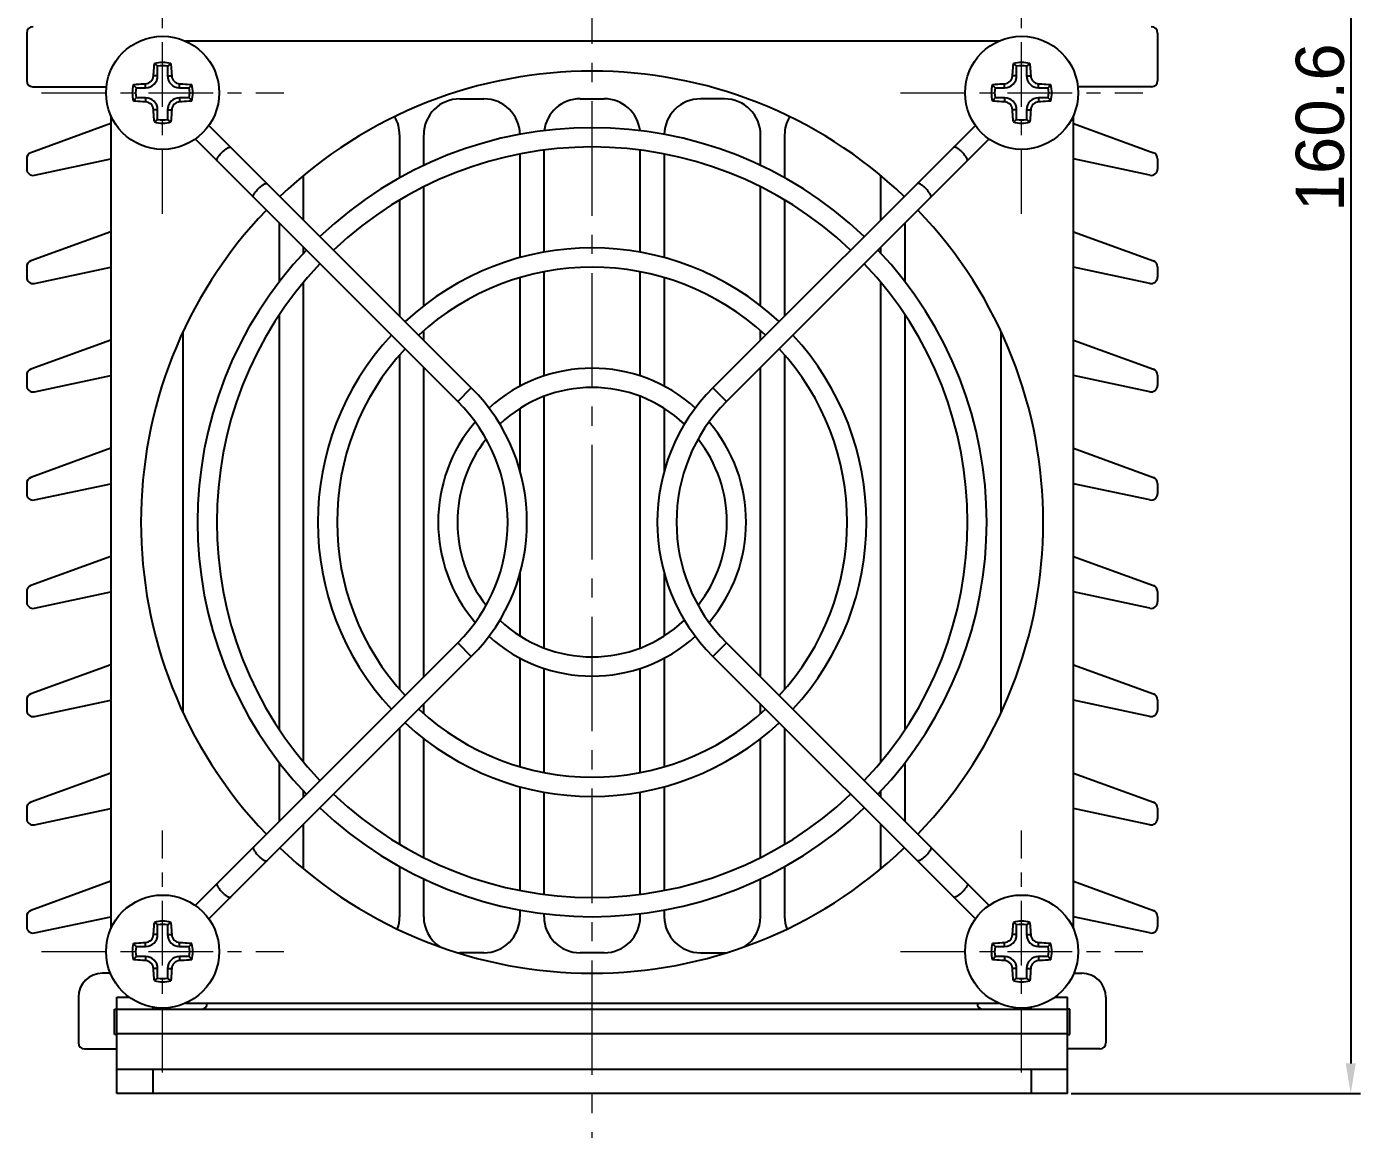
# Model space of a CAD drawing. Header units: millimetres. Extents: x 509 to 5579, y -1329 to 587.
# Drawn here: x 2035.4 to 2146.3, y -1192.6 to -1100.9 of the extents above; entities that cross this region are included whole.
import ezdxf

# ---------------------------------------------------------------- set-up
doc = ezdxf.new("R2010")
doc.units = ezdxf.units.MM
doc.header["$PDMODE"] = 3
doc.header["$PDSIZE"] = 1
doc.linetypes.add('CENTER', pattern=[17.8, 10.75, -2.35, 2.35, -2.35])
doc.linetypes.add('CENTER2', pattern=[28.575, 19.05, -3.175, 3.175, -3.175])
doc.layers.get('0').update_dxf_attribs({"linetype": 'CONTINUOUS'})
doc.layers.get('Defpoints').update_dxf_attribs({"linetype": 'CONTINUOUS'})
doc.layers.add('3', color=112, linetype='CENTER', lineweight=15)
doc.layers.add('Dim', color=1, linetype='CONTINUOUS')
doc.styles.add('OMI-1', font='arial.ttf', dxfattribs={"oblique": 1})
doc.dimstyles.new('1', dxfattribs={"dimtxt": 4, "dimasz": 2.5, "dimexe": 0.8, "dimexo": 0.3, "dimgap": 0.5, "dimtad": 1, "dimtoh": 1, "dimdec": 1, "dimzin": 0, "dimdsep": 46, "dimtxsty": 'OMI-1', "dimcen": 0, "dimclrd": 256, "dimclre": 256, "dimclrt": 256, "dimadec": 0, "dimazin": 0, "dimtfac": 0.8, "dimtdec": 1, "dimtix": 1, "dimtmove": 0, "dimatfit": 3, "dimfxl": 1, "dimtolj": 1, "dimtzin": 0, "dimarcsym": 0})

# ---------------------------------------------------------------- blocks, each defined once
blk = doc.blocks.new('*D4323')
at = {"layer": 'Defpoints', "color": 0}
for p in [(2107.53, -1029.04), (2121.94, -1189.64), (2145.49, -1189.64)]:
    blk.add_point(p, dxfattribs=at)
at = {"layer": 'Dim', "lineweight": -2}
for p, q in [((2107.83, -1029.04), (2146.29, -1029.04)), ((2145.49, -1031.54), (2145.49, -1187.14)), ((2122.24, -1189.64), (2146.29, -1189.64))]:
    blk.add_line(p, q, dxfattribs=at)
at = {"layer": 'Dim'}
for points in [[(2145.91, -1031.54), (2145.07, -1031.54), (2145.49, -1029.04)], [(2145.07, -1187.14), (2145.91, -1187.14), (2145.49, -1189.64)]]:
    blk.add_solid(points, dxfattribs=at)
at = {"layer": 'Dim', "insert": (2142.95, -1109.34), "char_height": 4, "attachment_point": 5, "rotation": 90, "style": 'OMI-1'}
blk.add_mtext('\\A1;160.6', dxfattribs=at)

msp = doc.modelspace()

# ---------------------------------------------------------------- linework, layer by layer
at = {"color": 7, "linetype": 'Continuous'}
for p, q in [((2035.436, -1101.468), (2035.436, -1105.438)), ((2129.435, -1101.468), (2129.435, -1105.438)), ((2116.244, -1102.138), (2048.627, -1102.138)), ((2046.321, -1105.023), (2045.979, -1105.023)), ((2046.321, -1105.023), (2046.321, -1104.226)), ((2047.15, -1104.226), (2047.15, -1105.023)), ((2047.15, -1105.023), (2047.492, -1105.023)), ((2117.721, -1105.023), (2117.379, -1105.023)), ((2117.721, -1105.023), (2117.721, -1104.226)), ((2118.55, -1104.226), (2118.55, -1105.023)), ((2118.55, -1105.023), (2118.892, -1105.023)), ((2035.936, -1105.938), (2042.065, -1105.938)), ((2044.524, -1106.023), (2045.321, -1106.023)), ((2045.321, -1106.023), (2045.321, -1105.682)), ((2048.15, -1106.023), (2048.15, -1105.682)), ((2048.15, -1106.023), (2048.947, -1106.023)), ((2115.924, -1106.023), (2116.721, -1106.023)), ((2116.721, -1106.023), (2116.721, -1105.682)), ((2119.55, -1106.023), (2119.55, -1105.682)), ((2119.55, -1106.023), (2120.347, -1106.023)), ((2128.935, -1105.938), (2122.806, -1105.938)), ((2045.321, -1106.852), (2044.524, -1106.852)), ((2045.321, -1106.852), (2045.321, -1107.194)), ((2048.15, -1106.852), (2048.15, -1107.194)), ((2048.947, -1106.852), (2048.15, -1106.852)), ((2071.436, -1106.938), (2073.436, -1106.938)), ((2081.436, -1106.938), (2083.436, -1106.938)), ((2093.436, -1106.938), (2091.436, -1106.938)), ((2116.721, -1106.852), (2115.924, -1106.852)), ((2116.721, -1106.852), (2116.721, -1107.194)), ((2120.347, -1106.852), (2119.55, -1106.852)), ((2119.55, -1106.852), (2119.55, -1107.194)), ((2042.436, -1108.329), (2042.436, -1175.946)), ((2046.321, -1107.852), (2045.979, -1107.852)), ((2046.321, -1108.649), (2046.321, -1107.852)), ((2047.15, -1107.852), (2047.15, -1108.649)), ((2047.15, -1107.852), (2047.492, -1107.852)), ((2117.721, -1107.852), (2117.379, -1107.852)), ((2117.721, -1108.649), (2117.721, -1107.852)), ((2118.55, -1107.852), (2118.892, -1107.852)), ((2118.55, -1107.852), (2118.55, -1108.649)), ((2122.436, -1175.946), (2122.436, -1108.329)), ((2042.436, -1108.995), (2035.784, -1111.415)), ((2072.395, -1130.965), (2050.574, -1109.145)), ((2092.476, -1130.965), (2114.297, -1109.145)), ((2122.436, -1108.995), (2129.087, -1111.415)), ((2071.263, -1132.097), (2049.443, -1110.276)), ((2066.436, -1109.938), (2066.436, -1113.515)), ((2068.436, -1112.488), (2068.436, -1109.938)), ((2093.608, -1132.097), (2115.428, -1110.276)), ((2096.436, -1112.488), (2096.436, -1109.938)), ((2098.436, -1109.938), (2098.436, -1113.515)), ((2076.436, -1111.529), (2076.436, -1120.144)), ((2078.436, -1119.701), (2078.436, -1111.199)), ((2086.436, -1119.701), (2086.436, -1111.207)), ((2088.436, -1111.529), (2088.436, -1120.144)), ((2035.436, -1111.914), (2035.436, -1112.773)), ((2036.076, -1113.292), (2042.436, -1111.94)), ((2128.795, -1113.292), (2122.436, -1111.94)), ((2129.435, -1111.914), (2129.435, -1112.773)), ((2058.436, -1117.006), (2058.436, -1113.339)), ((2106.436, -1117.006), (2106.436, -1113.339)), ((2068.436, -1124.148), (2068.436, -1114.263)), ((2096.436, -1124.148), (2096.436, -1114.266)), ((2066.436, -1115.366), (2066.436, -1125.006)), ((2098.436, -1115.354), (2098.436, -1125.006)), ((2056.436, -1117.269), (2056.436, -1122.16)), ((2108.436, -1117.269), (2108.436, -1122.16)), ((2042.436, -1117.995), (2035.784, -1120.415)), ((2122.436, -1117.995), (2129.087, -1120.415)), ((2058.436, -1119.795), (2058.436, -1119.269)), ((2106.436, -1119.795), (2106.436, -1119.269)), ((2035.436, -1120.914), (2035.436, -1121.773)), ((2036.076, -1122.292), (2042.436, -1120.94)), ((2076.436, -1121.814), (2076.436, -1130.838)), ((2078.436, -1129.986), (2078.436, -1121.325)), ((2086.436, -1129.984), (2086.436, -1121.325)), ((2088.436, -1121.814), (2088.436, -1130.837)), ((2128.795, -1122.292), (2122.436, -1120.94)), ((2129.435, -1120.914), (2129.435, -1121.773)), ((2058.436, -1162.063), (2058.436, -1122.218)), ((2106.436, -1162.057), (2106.436, -1122.213)), ((2056.436, -1124.911), (2056.436, -1159.374)), ((2108.436, -1124.901), (2108.436, -1159.364)), ((2068.436, -1127.006), (2068.436, -1126.222)), ((2096.436, -1127.006), (2096.436, -1126.222)), ((2042.436, -1126.995), (2035.784, -1129.415)), ((2048.436, -1157.934), (2048.436, -1126.341)), ((2116.436, -1157.934), (2116.436, -1126.341)), ((2122.436, -1126.995), (2129.087, -1129.415)), ((2066.436, -1128.238), (2066.436, -1156.037)), ((2098.436, -1128.238), (2098.436, -1156.037)), ((2068.436, -1155.006), (2068.436, -1129.269)), ((2096.436, -1155.006), (2096.436, -1129.269)), ((2035.436, -1129.914), (2035.436, -1130.773)), ((2036.076, -1131.292), (2042.436, -1129.94)), ((2128.795, -1131.292), (2122.436, -1129.94)), ((2129.435, -1129.914), (2129.435, -1130.773)), ((2071.263, -1132.097), (2072.395, -1130.965)), ((2078.436, -1152.592), (2078.436, -1131.677)), ((2086.436, -1152.598), (2086.436, -1131.684)), ((2093.608, -1132.097), (2092.476, -1130.965)), ((2076.436, -1132.684), (2076.436, -1137.887)), ((2088.436, -1132.688), (2088.436, -1137.887)), ((2042.436, -1135.995), (2035.784, -1138.415)), ((2122.436, -1135.995), (2129.087, -1138.415)), ((2035.436, -1138.914), (2035.436, -1139.773)), ((2036.076, -1140.292), (2042.436, -1138.94)), ((2128.795, -1140.292), (2122.436, -1138.94)), ((2129.435, -1138.914), (2129.435, -1139.773)), ((2042.436, -1144.995), (2035.784, -1147.415)), ((2122.436, -1144.995), (2129.087, -1147.415)), ((2076.436, -1146.389), (2076.436, -1151.587)), ((2088.436, -1146.389), (2088.436, -1151.591)), ((2035.436, -1147.914), (2035.436, -1148.773)), ((2036.076, -1149.292), (2042.436, -1147.94)), ((2128.795, -1149.292), (2122.436, -1147.94)), ((2129.435, -1147.914), (2129.435, -1148.773)), ((2071.263, -1152.179), (2049.443, -1173.999)), ((2071.263, -1152.179), (2072.395, -1153.31)), ((2093.608, -1152.179), (2092.476, -1153.31)), ((2093.608, -1152.179), (2115.428, -1173.999)), ((2072.395, -1153.31), (2050.574, -1175.13)), ((2076.436, -1153.438), (2076.436, -1162.462)), ((2088.436, -1153.437), (2088.436, -1162.462)), ((2092.476, -1153.31), (2114.297, -1175.13)), ((2042.436, -1153.995), (2035.784, -1156.415)), ((2078.436, -1162.95), (2078.436, -1154.291)), ((2086.436, -1162.95), (2086.436, -1154.29)), ((2122.436, -1153.995), (2129.087, -1156.415)), ((2035.436, -1156.914), (2035.436, -1157.773)), ((2036.076, -1158.292), (2042.436, -1156.94)), ((2068.436, -1158.053), (2068.436, -1157.269)), ((2096.436, -1158.053), (2096.436, -1157.269)), ((2128.795, -1158.292), (2122.436, -1156.94)), ((2129.435, -1156.914), (2129.435, -1157.773)), ((2066.436, -1159.269), (2066.436, -1168.922)), ((2098.436, -1159.269), (2098.436, -1168.909)), ((2068.436, -1170.009), (2068.436, -1160.128)), ((2096.436, -1170.012), (2096.436, -1160.128)), ((2056.436, -1162.115), (2056.436, -1167.006)), ((2108.436, -1162.115), (2108.436, -1167.006)), ((2042.436, -1162.995), (2035.784, -1165.415)), ((2122.436, -1162.995), (2129.087, -1165.415)), ((2058.436, -1165.006), (2058.436, -1164.48)), ((2076.436, -1164.131), (2076.436, -1172.746)), ((2078.436, -1173.069), (2078.436, -1164.574)), ((2086.436, -1173.076), (2086.436, -1164.574)), ((2088.436, -1164.131), (2088.436, -1172.746)), ((2106.436, -1165.006), (2106.436, -1164.48)), ((2035.436, -1165.914), (2035.436, -1166.773)), ((2036.076, -1167.292), (2042.436, -1165.94)), ((2128.795, -1167.292), (2122.436, -1165.94)), ((2129.435, -1165.914), (2129.435, -1166.773)), ((2058.436, -1170.937), (2058.436, -1167.269)), ((2106.436, -1170.937), (2106.436, -1167.269)), ((2066.436, -1170.76), (2066.436, -1174.938)), ((2098.436, -1170.76), (2098.436, -1174.938)), ((2042.436, -1171.995), (2035.784, -1174.415)), ((2068.436, -1174.938), (2068.436, -1171.788)), ((2096.436, -1174.938), (2096.436, -1171.788)), ((2122.436, -1171.995), (2129.087, -1174.415)), ((2035.436, -1174.914), (2035.436, -1175.773)), ((2036.076, -1176.292), (2042.436, -1174.94)), ((2076.436, -1174.373), (2076.436, -1174.938)), ((2078.436, -1174.938), (2078.436, -1174.683)), ((2086.436, -1174.938), (2086.436, -1174.683)), ((2088.436, -1174.373), (2088.436, -1174.938)), ((2128.795, -1176.292), (2122.436, -1174.94)), ((2129.435, -1174.914), (2129.435, -1175.773)), ((2046.321, -1176.423), (2046.321, -1175.626)), ((2047.15, -1175.626), (2047.15, -1176.423)), ((2117.721, -1176.423), (2117.721, -1175.626)), ((2118.55, -1175.626), (2118.55, -1176.423)), ((2045.321, -1177.423), (2045.321, -1177.082)), ((2046.321, -1176.423), (2045.979, -1176.423)), ((2047.15, -1176.423), (2047.492, -1176.423)), ((2048.15, -1177.423), (2048.15, -1177.082)), ((2116.721, -1177.423), (2116.721, -1177.082)), ((2117.721, -1176.423), (2117.379, -1176.423)), ((2118.55, -1176.423), (2118.892, -1176.423)), ((2119.55, -1177.423), (2119.55, -1177.082)), ((2044.524, -1177.423), (2045.321, -1177.423)), ((2045.321, -1178.252), (2044.524, -1178.252)), ((2045.321, -1178.252), (2045.321, -1178.594)), ((2048.15, -1177.423), (2048.947, -1177.423)), ((2048.947, -1178.252), (2048.15, -1178.252)), ((2048.15, -1178.252), (2048.15, -1178.594)), ((2073.436, -1177.938), (2071.436, -1177.938)), ((2083.436, -1177.938), (2081.436, -1177.938)), ((2091.436, -1177.938), (2093.436, -1177.938)), ((2115.924, -1177.423), (2116.721, -1177.423)), ((2116.721, -1178.252), (2115.924, -1178.252)), ((2116.721, -1178.252), (2116.721, -1178.594)), ((2119.55, -1177.423), (2120.347, -1177.423)), ((2120.347, -1178.252), (2119.55, -1178.252)), ((2119.55, -1178.252), (2119.55, -1178.594)), ((2046.321, -1179.252), (2045.979, -1179.252)), ((2046.321, -1180.049), (2046.321, -1179.252)), ((2047.15, -1179.252), (2047.492, -1179.252)), ((2047.15, -1179.252), (2047.15, -1180.049)), ((2117.721, -1179.252), (2117.379, -1179.252)), ((2117.721, -1180.049), (2117.721, -1179.252)), ((2118.55, -1179.252), (2118.892, -1179.252)), ((2118.55, -1179.252), (2118.55, -1180.049)), ((2042.394, -1179.638), (2041.736, -1179.638)), ((2122.477, -1179.638), (2123.136, -1179.638)), ((2039.736, -1181.638), (2039.736, -1185.438)), ((2042.936, -1181.638), (2043.974, -1181.638)), ((2042.936, -1189.638), (2042.936, -1181.638)), ((2120.897, -1181.638), (2121.936, -1181.638)), ((2121.936, -1189.638), (2121.936, -1181.638)), ((2125.136, -1181.638), (2125.136, -1185.438)), ((2042.736, -1182.638), (2042.936, -1182.638)), ((2042.736, -1184.738), (2042.736, -1182.638)), ((2042.936, -1182.638), (2121.936, -1182.638)), ((2045.936, -1182.638), (2045.936, -1182.467)), ((2048.627, -1182.138), (2116.244, -1182.138)), ((2118.936, -1182.638), (2118.936, -1182.467)), ((2122.135, -1182.638), (2121.936, -1182.638)), ((2122.135, -1184.738), (2122.135, -1182.638)), ((2042.936, -1184.738), (2042.736, -1184.738)), ((2042.936, -1184.638), (2121.936, -1184.638)), ((2121.936, -1184.738), (2122.135, -1184.738)), ((2040.236, -1185.938), (2042.936, -1185.938)), ((2124.636, -1185.938), (2121.936, -1185.938)), ((2121.936, -1187.638), (2042.936, -1187.638)), ((2045.936, -1189.638), (2045.936, -1187.638)), ((2118.936, -1187.638), (2118.936, -1189.638)), ((2121.936, -1189.638), (2042.936, -1189.638))]:
    msp.add_line(p, q, dxfattribs=at)
for centre in [(2046.736, -1106.438), (2118.136, -1106.438), (2046.736, -1177.838), (2118.136, -1177.838)]:
    msp.add_circle(centre, 4.7, dxfattribs=at)
for centre, radius, start, end in [((2035.966, -1101.468), 0.53, 90, 180), ((2128.905, -1101.468), 0.53, 0, 90), ((2046.736, -1106.438), 2.519, 74.2586, 105.7414), ((2118.136, -1106.438), 2.519, 74.2586, 105.7414), ((2045.321, -1105.023), 1, 270, 0), ((2045.287, -1104.989), 0.694, 272.85433, 357.14567), ((2046.736, -1106.438), 2.25, 79.39163, 100.60837), ((2048.15, -1105.023), 1, 180, 270), ((2048.184, -1104.989), 0.694, 182.85414, 267.14586), ((2082.436, -1142.138), 37.5, 46.22264, 133.77736), ((2116.721, -1105.023), 1, 270, 0), ((2116.687, -1104.989), 0.694, 272.85433, 357.14567), ((2118.136, -1106.438), 2.25, 79.39163, 100.60837), ((2119.55, -1105.023), 1, 180, 270), ((2119.584, -1104.989), 0.694, 182.85414, 267.14586), ((2035.936, -1105.438), 0.5, 180, 270), ((2046.736, -1106.438), 2.519, 164.2586, 195.7414), ((2046.736, -1106.438), 2.25, 169.39163, 190.60837), ((2046.736, -1106.438), 2.25, 349.39163, 10.60837), ((2046.736, -1106.438), 2.519, 344.2586, 15.7414), ((2118.136, -1106.438), 2.519, 164.2586, 195.7414), ((2118.136, -1106.438), 2.25, 169.39163, 190.60837), ((2118.136, -1106.438), 2.25, 349.39163, 10.60837), ((2118.136, -1106.438), 2.519, 344.2586, 15.7414), ((2128.935, -1105.438), 0.5, 270, 0), ((2045.321, -1107.852), 1, 0, 90), ((2045.287, -1107.886), 0.694, 2.85414, 87.14586), ((2048.15, -1107.852), 1, 90, 180), ((2048.184, -1107.886), 0.694, 92.85433, 177.14567), ((2071.436, -1109.938), 3, 90, 180), ((2073.436, -1109.938), 3, 0.67339, 90), ((2081.436, -1109.938), 3, 90, 173.32767), ((2083.436, -1109.938), 3, 6.67233, 90), ((2091.436, -1109.938), 3, 90, 179.32661), ((2093.436, -1109.938), 3, 0, 90), ((2116.721, -1107.852), 1, 0, 90), ((2116.687, -1107.886), 0.694, 2.85414, 87.14586), ((2119.55, -1107.852), 1, 90, 180), ((2119.584, -1107.886), 0.694, 92.85433, 177.14567), ((2063.436, -1109.938), 3, 0, 30.1711), ((2101.436, -1109.938), 3, 149.8289, 180), ((2046.736, -1106.438), 2.519, 254.2586, 285.7414), ((2046.736, -1106.438), 2.25, 259.39163, 280.60837), ((2082.436, -1142.138), 32.8, 46.3981, 133.6019), ((2118.136, -1106.438), 2.519, 254.2586, 285.7414), ((2118.136, -1106.438), 2.25, 259.39163, 280.60837), ((2035.966, -1111.914), 0.53, 110, 180), ((2082.436, -1142.138), 31.2, 46.46931, 133.53013), ((2128.905, -1111.914), 0.53, 0, 70), ((2035.966, -1112.773), 0.53, 180, 282), ((2128.905, -1112.773), 0.53, 258, 0), ((2082.436, -1142.138), 37.5, 136.22428, 223.77572), ((2082.436, -1142.138), 37.5, 316.22428, 43.77572), ((2082.436, -1142.138), 32.8, 136.3981, 223.6019), ((2082.436, -1142.138), 22.8, 47.01151, 132.98849), ((2082.436, -1142.138), 32.8, 316.3981, 43.6019), ((2035.966, -1120.914), 0.53, 110, 180), ((2082.436, -1142.138), 31.2, 136.46987, 223.53069), ((2082.436, -1142.138), 31.2, 316.46987, 43.53069), ((2128.905, -1120.914), 0.53, 0, 70), ((2035.966, -1121.773), 0.53, 180, 282), ((2082.436, -1142.138), 21.2, 47.16333, 132.83667), ((2128.905, -1121.773), 0.53, 258, 0), ((2082.436, -1142.138), 22.8, 137.01151, 222.98849), ((2082.436, -1142.138), 22.8, 317.01151, 42.98849), ((2082.436, -1142.138), 21.2, 137.16333, 222.83667), ((2082.436, -1142.138), 21.2, 317.16333, 42.83667), ((2035.966, -1129.914), 0.53, 110, 180), ((2082.436, -1142.138), 12.8, 47.85181, 132.14928), ((2128.905, -1129.914), 0.53, 0, 70), ((2035.966, -1130.773), 0.53, 180, 282), ((2061.222, -1142.138), 15.8, 315, 45), ((2082.436, -1142.138), 11.2, 46.69061, 133.31477), ((2103.649, -1142.138), 15.8, 135, 225), ((2128.905, -1130.773), 0.53, 258, 0), ((2061.222, -1142.138), 14.2, 315, 45), ((2103.649, -1142.138), 14.2, 135, 225), ((2082.436, -1142.138), 12.8, 139.40455, 220.59115), ((2082.436, -1142.138), 12.8, 319.40455, 40.59115), ((2082.436, -1142.138), 11.2, 141.90928, 218.09139), ((2082.436, -1142.138), 11.2, 321.90928, 38.09139), ((2035.966, -1138.914), 0.53, 110, 180), ((2128.905, -1138.914), 0.53, 0, 70), ((2035.966, -1139.773), 0.53, 180, 282), ((2128.905, -1139.773), 0.53, 258, 0), ((2035.966, -1147.914), 0.53, 110, 180), ((2128.905, -1147.914), 0.53, 0, 70), ((2035.966, -1148.773), 0.53, 180, 282), ((2128.905, -1148.773), 0.53, 258, 0), ((2082.436, -1142.138), 11.2, 226.69061, 313.31477), ((2082.436, -1142.138), 12.8, 227.85181, 312.14928), ((2035.966, -1156.914), 0.53, 110, 180), ((2128.905, -1156.914), 0.53, 0, 70), ((2035.966, -1157.773), 0.53, 180, 282), ((2082.436, -1142.138), 21.2, 227.16333, 312.83667), ((2128.905, -1157.773), 0.53, 258, 0), ((2082.436, -1142.138), 22.8, 227.01151, 312.98849), ((2082.436, -1142.138), 31.2, 226.46931, 313.53013), ((2035.966, -1165.914), 0.53, 110, 180), ((2082.436, -1142.138), 32.8, 226.3981, 313.6019), ((2128.905, -1165.914), 0.53, 0, 70), ((2035.966, -1166.773), 0.53, 180, 282), ((2128.905, -1166.773), 0.53, 258, 0), ((2082.436, -1142.138), 37.5, 226.22264, 313.77736), ((2035.966, -1174.914), 0.53, 110, 180), ((2063.436, -1174.938), 3, 340.19183, 0), ((2071.436, -1174.938), 3, 180, 235.71644), ((2073.436, -1174.938), 3, 270, 0), ((2081.436, -1174.938), 3, 180, 270), ((2083.436, -1174.938), 3, 270, 0), ((2091.436, -1174.938), 3, 180, 270), ((2093.436, -1174.938), 3, 304.28356, 0), ((2101.436, -1174.938), 3, 180, 199.80817), ((2128.905, -1174.914), 0.53, 0, 70), ((2035.966, -1175.773), 0.53, 180, 282), ((2046.736, -1177.838), 2.519, 74.2586, 105.7414), ((2046.736, -1177.838), 2.25, 79.39163, 100.60837), ((2118.136, -1177.838), 2.519, 74.2586, 105.7414), ((2118.136, -1177.838), 2.25, 79.39163, 100.60837), ((2128.905, -1175.773), 0.53, 258, 0), ((2046.736, -1177.838), 2.519, 164.2586, 195.7414), ((2045.321, -1176.423), 1, 270, 0), ((2045.287, -1176.389), 0.694, 272.85433, 357.14567), ((2048.15, -1176.423), 1, 180, 270), ((2048.184, -1176.389), 0.694, 182.85414, 267.14586), ((2046.736, -1177.838), 2.519, 344.2586, 15.7414), ((2118.136, -1177.838), 2.519, 164.2586, 195.7414), ((2116.721, -1176.423), 1, 270, 0), ((2116.687, -1176.389), 0.694, 272.85433, 357.14567), ((2119.55, -1176.423), 1, 180, 270), ((2119.584, -1176.389), 0.694, 182.85414, 267.14586), ((2118.136, -1177.838), 2.519, 344.2586, 15.7414), ((2046.736, -1177.838), 2.25, 169.39163, 190.60837), ((2045.321, -1179.252), 1, 0, 90), ((2048.15, -1179.252), 1, 90, 180), ((2046.736, -1177.838), 2.25, 349.39163, 10.60837), ((2071.436, -1174.938), 3, 267.11107, 270), ((2093.436, -1174.938), 3, 270, 272.88893), ((2118.136, -1177.838), 2.25, 169.39163, 190.60837), ((2116.721, -1179.252), 1, 0, 90), ((2119.55, -1179.252), 1, 90, 180), ((2118.136, -1177.838), 2.25, 349.39163, 10.60837), ((2045.287, -1179.286), 0.694, 2.85414, 87.14586), ((2048.184, -1179.286), 0.694, 92.85433, 177.14567), ((2116.687, -1179.286), 0.694, 2.85414, 87.14586), ((2119.584, -1179.286), 0.694, 92.85433, 177.14567), ((2041.736, -1181.638), 2, 90, 180), ((2046.736, -1177.838), 2.519, 254.2586, 285.7414), ((2046.736, -1177.838), 2.25, 259.39163, 280.60837), ((2118.136, -1177.838), 2.519, 254.2586, 285.7414), ((2118.136, -1177.838), 2.25, 259.39163, 280.60837), ((2123.136, -1181.638), 2, 0, 90), ((2049.936, -1182.138), 0.5, 270, 0), ((2114.935, -1182.138), 0.5, 180, 270), ((2040.236, -1185.438), 0.5, 180, 270), ((2124.636, -1185.438), 0.5, 270, 0)]:
    msp.add_arc(centre, radius, start, end, dxfattribs=at)
for points, knots in [([(2045.979, -1105.023), (2045.984, -1104.936), (2046.003, -1104.599), (2046.028, -1104.262), (2046.052, -1104.013)], [0, 0, 0, 0, 0.2577748, 1, 1, 1, 1]), ([(2046.321, -1104.226), (2046.299, -1104.208), (2046.21, -1104.135), (2046.12, -1104.064), (2046.052, -1104.013)], [0, 0, 0, 0, 0.2532586, 1, 1, 1, 1]), ([(2047.15, -1104.226), (2047.172, -1104.208), (2047.261, -1104.135), (2047.351, -1104.064), (2047.419, -1104.013)], [0, 0, 0, 0, 0.2532586, 1, 1, 1, 1]), ([(2047.419, -1104.013), (2047.427, -1104.094), (2047.457, -1104.43), (2047.479, -1104.768), (2047.492, -1105.023)], [0, 0, 0, 0, 0.2415352, 1, 1, 1, 1]), ([(2117.379, -1105.023), (2117.384, -1104.936), (2117.403, -1104.599), (2117.428, -1104.262), (2117.452, -1104.013)], [0, 0, 0, 0, 0.2577748, 1, 1, 1, 1]), ([(2117.721, -1104.226), (2117.699, -1104.208), (2117.61, -1104.135), (2117.52, -1104.064), (2117.452, -1104.013)], [0, 0, 0, 0, 0.2532586, 1, 1, 1, 1]), ([(2118.55, -1104.226), (2118.572, -1104.208), (2118.661, -1104.135), (2118.751, -1104.064), (2118.819, -1104.013)], [0, 0, 0, 0, 0.2532586, 1, 1, 1, 1]), ([(2118.819, -1104.013), (2118.827, -1104.094), (2118.857, -1104.43), (2118.879, -1104.768), (2118.892, -1105.023)], [0, 0, 0, 0, 0.2415352, 1, 1, 1, 1]), ([(2044.311, -1105.754), (2044.392, -1105.746), (2044.728, -1105.717), (2045.066, -1105.694), (2045.321, -1105.682)], [0, 0, 0, 0, 0.2415369, 1, 1, 1, 1]), ([(2044.524, -1106.023), (2044.505, -1106.001), (2044.433, -1105.913), (2044.362, -1105.822), (2044.311, -1105.754)], [0, 0, 0, 0, 0.2532586, 1, 1, 1, 1]), ([(2048.15, -1105.682), (2048.237, -1105.686), (2048.574, -1105.705), (2048.911, -1105.73), (2049.16, -1105.754)], [0, 0, 0, 0, 0.2577746, 1, 1, 1, 1]), ([(2048.947, -1106.023), (2048.966, -1106.001), (2049.038, -1105.913), (2049.109, -1105.822), (2049.16, -1105.754)], [0, 0, 0, 0, 0.2532586, 1, 1, 1, 1]), ([(2115.711, -1105.754), (2115.792, -1105.746), (2116.128, -1105.717), (2116.466, -1105.694), (2116.721, -1105.682)], [0, 0, 0, 0, 0.2415369, 1, 1, 1, 1]), ([(2115.924, -1106.023), (2115.905, -1106.001), (2115.833, -1105.913), (2115.762, -1105.822), (2115.711, -1105.754)], [0, 0, 0, 0, 0.2532586, 1, 1, 1, 1]), ([(2119.55, -1105.682), (2119.637, -1105.686), (2119.974, -1105.705), (2120.311, -1105.73), (2120.56, -1105.754)], [0, 0, 0, 0, 0.2577746, 1, 1, 1, 1]), ([(2120.347, -1106.023), (2120.366, -1106.001), (2120.438, -1105.913), (2120.509, -1105.822), (2120.56, -1105.754)], [0, 0, 0, 0, 0.2532586, 1, 1, 1, 1]), ([(2044.524, -1106.852), (2044.505, -1106.874), (2044.433, -1106.963), (2044.362, -1107.053), (2044.311, -1107.121)], [0, 0, 0, 0, 0.2532586, 1, 1, 1, 1]), ([(2045.321, -1107.194), (2045.234, -1107.189), (2044.897, -1107.17), (2044.56, -1107.145), (2044.311, -1107.121)], [0, 0, 0, 0, 0.2577746, 1, 1, 1, 1]), ([(2049.16, -1107.121), (2049.079, -1107.129), (2048.743, -1107.159), (2048.406, -1107.181), (2048.15, -1107.194)], [0, 0, 0, 0, 0.2415369, 1, 1, 1, 1]), ([(2048.947, -1106.852), (2048.966, -1106.874), (2049.038, -1106.963), (2049.109, -1107.053), (2049.16, -1107.121)], [0, 0, 0, 0, 0.2532586, 1, 1, 1, 1]), ([(2115.924, -1106.852), (2115.905, -1106.874), (2115.833, -1106.963), (2115.762, -1107.053), (2115.711, -1107.121)], [0, 0, 0, 0, 0.2532586, 1, 1, 1, 1]), ([(2116.721, -1107.194), (2116.634, -1107.189), (2116.297, -1107.17), (2115.96, -1107.145), (2115.711, -1107.121)], [0, 0, 0, 0, 0.2577746, 1, 1, 1, 1]), ([(2120.56, -1107.121), (2120.479, -1107.129), (2120.143, -1107.159), (2119.806, -1107.181), (2119.55, -1107.194)], [0, 0, 0, 0, 0.2415369, 1, 1, 1, 1]), ([(2120.347, -1106.852), (2120.366, -1106.874), (2120.438, -1106.963), (2120.509, -1107.053), (2120.56, -1107.121)], [0, 0, 0, 0, 0.2532586, 1, 1, 1, 1]), ([(2046.052, -1108.862), (2046.044, -1108.781), (2046.014, -1108.445), (2045.992, -1108.108), (2045.979, -1107.852)], [0, 0, 0, 0, 0.2415352, 1, 1, 1, 1]), ([(2047.492, -1107.852), (2047.487, -1107.939), (2047.468, -1108.276), (2047.443, -1108.613), (2047.419, -1108.862)], [0, 0, 0, 0, 0.2577748, 1, 1, 1, 1]), ([(2117.452, -1108.862), (2117.444, -1108.781), (2117.414, -1108.445), (2117.392, -1108.108), (2117.379, -1107.852)], [0, 0, 0, 0, 0.2415352, 1, 1, 1, 1]), ([(2118.892, -1107.852), (2118.887, -1107.939), (2118.868, -1108.276), (2118.843, -1108.613), (2118.819, -1108.862)], [0, 0, 0, 0, 0.2577748, 1, 1, 1, 1]), ([(2046.321, -1108.649), (2046.299, -1108.668), (2046.21, -1108.74), (2046.12, -1108.811), (2046.052, -1108.862)], [0, 0, 0, 0, 0.2532586, 1, 1, 1, 1]), ([(2047.15, -1108.649), (2047.172, -1108.668), (2047.261, -1108.74), (2047.351, -1108.811), (2047.419, -1108.862)], [0, 0, 0, 0, 0.2532586, 1, 1, 1, 1]), ([(2117.721, -1108.649), (2117.699, -1108.668), (2117.61, -1108.74), (2117.52, -1108.811), (2117.452, -1108.862)], [0, 0, 0, 0, 0.2532586, 1, 1, 1, 1]), ([(2118.55, -1108.649), (2118.572, -1108.668), (2118.661, -1108.74), (2118.751, -1108.811), (2118.819, -1108.862)], [0, 0, 0, 0, 0.2532586, 1, 1, 1, 1]), ([(2051.261, -1112.094), (2051.238, -1112.071), (2051.242, -1111.998), (2051.274, -1111.914), (2051.322, -1111.821), (2051.388, -1111.719), (2051.504, -1111.566), (2051.675, -1111.377), (2051.864, -1111.206), (2052.017, -1111.09), (2052.119, -1111.024), (2052.211, -1110.976), (2052.296, -1110.944), (2052.369, -1110.94), (2052.392, -1110.963)], [0, 0, 0, 0, 0.0575091, 0.104602, 0.1647412, 0.2367946, 0.3186799, 0.5, 0.6813201, 0.7632054, 0.8352588, 0.895398, 0.9424909, 1, 1, 1, 1]), ([(2113.61, -1112.094), (2113.633, -1112.071), (2113.629, -1111.998), (2113.597, -1111.914), (2113.55, -1111.821), (2113.483, -1111.719), (2113.367, -1111.566), (2113.196, -1111.377), (2113.007, -1111.206), (2112.854, -1111.09), (2112.752, -1111.024), (2112.66, -1110.976), (2112.575, -1110.944), (2112.502, -1110.94), (2112.479, -1110.963)], [0, 0, 0, 0, 0.0575091, 0.104602, 0.1647412, 0.2367946, 0.3186799, 0.5, 0.6813201, 0.7632054, 0.8352588, 0.895398, 0.9424909, 1, 1, 1, 1]), ([(2054.283, -1115.116), (2054.26, -1115.093), (2054.264, -1115.02), (2054.296, -1114.936), (2054.344, -1114.843), (2054.41, -1114.741), (2054.526, -1114.588), (2054.697, -1114.399), (2054.886, -1114.228), (2055.039, -1114.112), (2055.141, -1114.046), (2055.233, -1113.998), (2055.318, -1113.966), (2055.391, -1113.962), (2055.414, -1113.985)], [0, 0, 0, 0, 0.057509, 0.1046018, 0.1647411, 0.2367945, 0.3186798, 0.5, 0.6813202, 0.7632055, 0.8352589, 0.8953982, 0.942491, 1, 1, 1, 1]), ([(2110.588, -1115.116), (2110.611, -1115.093), (2110.607, -1115.02), (2110.575, -1114.936), (2110.528, -1114.843), (2110.461, -1114.741), (2110.345, -1114.588), (2110.174, -1114.399), (2109.985, -1114.228), (2109.832, -1114.112), (2109.73, -1114.046), (2109.638, -1113.998), (2109.553, -1113.966), (2109.48, -1113.962), (2109.457, -1113.985)], [0, 0, 0, 0, 0.057509, 0.1046018, 0.1647411, 0.2367945, 0.3186798, 0.5, 0.6813202, 0.7632055, 0.8352589, 0.8953982, 0.942491, 1, 1, 1, 1]), ([(2054.283, -1169.159), (2054.26, -1169.182), (2054.264, -1169.255), (2054.296, -1169.34), (2054.344, -1169.432), (2054.41, -1169.534), (2054.526, -1169.687), (2054.697, -1169.876), (2054.886, -1170.047), (2055.039, -1170.163), (2055.141, -1170.23), (2055.233, -1170.277), (2055.318, -1170.31), (2055.391, -1170.313), (2055.414, -1170.29)], [0, 0, 0, 0, 0.057509, 0.1046018, 0.1647411, 0.2367945, 0.3186798, 0.5, 0.6813202, 0.7632055, 0.8352589, 0.8953982, 0.942491, 1, 1, 1, 1]), ([(2110.588, -1169.159), (2110.611, -1169.182), (2110.607, -1169.255), (2110.575, -1169.34), (2110.528, -1169.432), (2110.461, -1169.534), (2110.345, -1169.687), (2110.174, -1169.876), (2109.985, -1170.047), (2109.832, -1170.163), (2109.73, -1170.23), (2109.638, -1170.277), (2109.553, -1170.31), (2109.48, -1170.313), (2109.457, -1170.29)], [0, 0, 0, 0, 0.057509, 0.1046018, 0.1647411, 0.2367945, 0.3186798, 0.5, 0.6813202, 0.7632055, 0.8352589, 0.8953982, 0.942491, 1, 1, 1, 1]), ([(2051.261, -1172.181), (2051.238, -1172.204), (2051.242, -1172.277), (2051.274, -1172.362), (2051.322, -1172.454), (2051.388, -1172.556), (2051.504, -1172.709), (2051.675, -1172.898), (2051.864, -1173.069), (2052.017, -1173.185), (2052.119, -1173.252), (2052.211, -1173.299), (2052.296, -1173.332), (2052.369, -1173.335), (2052.392, -1173.312)], [0, 0, 0, 0, 0.0575091, 0.104602, 0.1647412, 0.2367946, 0.3186799, 0.5, 0.6813201, 0.7632054, 0.8352588, 0.895398, 0.9424909, 1, 1, 1, 1]), ([(2113.61, -1172.181), (2113.633, -1172.204), (2113.629, -1172.277), (2113.597, -1172.362), (2113.55, -1172.454), (2113.483, -1172.556), (2113.367, -1172.709), (2113.196, -1172.898), (2113.007, -1173.069), (2112.854, -1173.185), (2112.752, -1173.252), (2112.66, -1173.299), (2112.575, -1173.332), (2112.502, -1173.335), (2112.479, -1173.312)], [0, 0, 0, 0, 0.0575091, 0.104602, 0.1647412, 0.2367946, 0.3186799, 0.5, 0.6813201, 0.7632054, 0.8352588, 0.895398, 0.9424909, 1, 1, 1, 1]), ([(2045.979, -1176.423), (2045.984, -1176.336), (2046.003, -1175.999), (2046.028, -1175.662), (2046.052, -1175.413)], [0, 0, 0, 0, 0.2577748, 1, 1, 1, 1]), ([(2046.321, -1175.626), (2046.299, -1175.608), (2046.21, -1175.535), (2046.12, -1175.464), (2046.052, -1175.413)], [0, 0, 0, 0, 0.2532586, 1, 1, 1, 1]), ([(2047.15, -1175.626), (2047.172, -1175.608), (2047.261, -1175.535), (2047.351, -1175.464), (2047.419, -1175.413)], [0, 0, 0, 0, 0.2532586, 1, 1, 1, 1]), ([(2047.419, -1175.413), (2047.427, -1175.494), (2047.457, -1175.83), (2047.479, -1176.168), (2047.492, -1176.423)], [0, 0, 0, 0, 0.2415352, 1, 1, 1, 1]), ([(2117.379, -1176.423), (2117.384, -1176.336), (2117.403, -1175.999), (2117.428, -1175.662), (2117.452, -1175.413)], [0, 0, 0, 0, 0.2577748, 1, 1, 1, 1]), ([(2117.721, -1175.626), (2117.699, -1175.608), (2117.61, -1175.535), (2117.52, -1175.464), (2117.452, -1175.413)], [0, 0, 0, 0, 0.2532586, 1, 1, 1, 1]), ([(2118.55, -1175.626), (2118.572, -1175.608), (2118.661, -1175.535), (2118.751, -1175.464), (2118.819, -1175.413)], [0, 0, 0, 0, 0.2532586, 1, 1, 1, 1]), ([(2118.819, -1175.413), (2118.827, -1175.494), (2118.857, -1175.83), (2118.879, -1176.168), (2118.892, -1176.423)], [0, 0, 0, 0, 0.2415352, 1, 1, 1, 1]), ([(2044.311, -1177.154), (2044.392, -1177.146), (2044.728, -1177.117), (2045.066, -1177.094), (2045.321, -1177.082)], [0, 0, 0, 0, 0.2415369, 1, 1, 1, 1]), ([(2044.524, -1177.423), (2044.505, -1177.401), (2044.433, -1177.313), (2044.362, -1177.222), (2044.311, -1177.154)], [0, 0, 0, 0, 0.2532586, 1, 1, 1, 1]), ([(2048.15, -1177.082), (2048.237, -1177.086), (2048.574, -1177.105), (2048.911, -1177.13), (2049.16, -1177.154)], [0, 0, 0, 0, 0.2577746, 1, 1, 1, 1]), ([(2048.947, -1177.423), (2048.966, -1177.401), (2049.038, -1177.313), (2049.109, -1177.222), (2049.16, -1177.154)], [0, 0, 0, 0, 0.2532586, 1, 1, 1, 1]), ([(2115.711, -1177.154), (2115.792, -1177.146), (2116.128, -1177.117), (2116.466, -1177.094), (2116.721, -1177.082)], [0, 0, 0, 0, 0.2415369, 1, 1, 1, 1]), ([(2115.924, -1177.423), (2115.905, -1177.401), (2115.833, -1177.313), (2115.762, -1177.222), (2115.711, -1177.154)], [0, 0, 0, 0, 0.2532586, 1, 1, 1, 1]), ([(2119.55, -1177.082), (2119.637, -1177.086), (2119.974, -1177.105), (2120.311, -1177.13), (2120.56, -1177.154)], [0, 0, 0, 0, 0.2577746, 1, 1, 1, 1]), ([(2120.347, -1177.423), (2120.366, -1177.401), (2120.438, -1177.313), (2120.509, -1177.222), (2120.56, -1177.154)], [0, 0, 0, 0, 0.2532586, 1, 1, 1, 1]), ([(2044.524, -1178.252), (2044.505, -1178.274), (2044.433, -1178.363), (2044.362, -1178.453), (2044.311, -1178.521)], [0, 0, 0, 0, 0.2532586, 1, 1, 1, 1]), ([(2048.947, -1178.252), (2048.966, -1178.274), (2049.038, -1178.363), (2049.109, -1178.453), (2049.16, -1178.521)], [0, 0, 0, 0, 0.2532586, 1, 1, 1, 1]), ([(2115.924, -1178.252), (2115.905, -1178.274), (2115.833, -1178.363), (2115.762, -1178.453), (2115.711, -1178.521)], [0, 0, 0, 0, 0.2532586, 1, 1, 1, 1]), ([(2120.347, -1178.252), (2120.366, -1178.274), (2120.438, -1178.363), (2120.509, -1178.453), (2120.56, -1178.521)], [0, 0, 0, 0, 0.2532586, 1, 1, 1, 1]), ([(2045.321, -1178.594), (2045.234, -1178.589), (2044.897, -1178.57), (2044.56, -1178.545), (2044.311, -1178.521)], [0, 0, 0, 0, 0.2577746, 1, 1, 1, 1]), ([(2046.052, -1180.262), (2046.044, -1180.181), (2046.014, -1179.845), (2045.992, -1179.508), (2045.979, -1179.252)], [0, 0, 0, 0, 0.2415352, 1, 1, 1, 1]), ([(2047.492, -1179.252), (2047.487, -1179.339), (2047.468, -1179.676), (2047.443, -1180.013), (2047.419, -1180.262)], [0, 0, 0, 0, 0.2577748, 1, 1, 1, 1]), ([(2049.16, -1178.521), (2049.079, -1178.529), (2048.743, -1178.559), (2048.406, -1178.581), (2048.15, -1178.594)], [0, 0, 0, 0, 0.2415369, 1, 1, 1, 1]), ([(2116.721, -1178.594), (2116.634, -1178.589), (2116.297, -1178.57), (2115.96, -1178.545), (2115.711, -1178.521)], [0, 0, 0, 0, 0.2577746, 1, 1, 1, 1]), ([(2117.452, -1180.262), (2117.444, -1180.181), (2117.414, -1179.845), (2117.392, -1179.508), (2117.379, -1179.252)], [0, 0, 0, 0, 0.2415352, 1, 1, 1, 1]), ([(2118.892, -1179.252), (2118.887, -1179.339), (2118.868, -1179.676), (2118.843, -1180.013), (2118.819, -1180.262)], [0, 0, 0, 0, 0.2577748, 1, 1, 1, 1]), ([(2120.56, -1178.521), (2120.479, -1178.529), (2120.143, -1178.559), (2119.806, -1178.581), (2119.55, -1178.594)], [0, 0, 0, 0, 0.2415369, 1, 1, 1, 1]), ([(2046.321, -1180.049), (2046.299, -1180.068), (2046.21, -1180.14), (2046.12, -1180.211), (2046.052, -1180.262)], [0, 0, 0, 0, 0.2532586, 1, 1, 1, 1]), ([(2047.15, -1180.049), (2047.172, -1180.068), (2047.261, -1180.14), (2047.351, -1180.211), (2047.419, -1180.262)], [0, 0, 0, 0, 0.2532586, 1, 1, 1, 1]), ([(2117.721, -1180.049), (2117.699, -1180.068), (2117.61, -1180.14), (2117.52, -1180.211), (2117.452, -1180.262)], [0, 0, 0, 0, 0.2532586, 1, 1, 1, 1]), ([(2118.55, -1180.049), (2118.572, -1180.068), (2118.661, -1180.14), (2118.751, -1180.211), (2118.819, -1180.262)], [0, 0, 0, 0, 0.2532586, 1, 1, 1, 1])]:
    msp.add_open_spline(points, degree=3, knots=knots, dxfattribs=at)
at = {"layer": '3', "linetype": 'CENTER2', "ltscale": 0.5}
msp.add_line((2082.436, -1230.957), (2082.436, -993.844), dxfattribs=at)
at = {"layer": '3', "linetype": 'CENTER', "ltscale": 0.5}
for p, q in [((2046.736, -1116.499), (2046.736, -1096.376)), ((2118.136, -1116.499), (2118.136, -1096.376)), ((2036.674, -1106.438), (2056.797, -1106.438)), ((2108.074, -1106.438), (2128.197, -1106.438)), ((2046.736, -1187.899), (2046.736, -1167.776)), ((2118.136, -1187.899), (2118.136, -1167.776)), ((2036.674, -1177.838), (2056.797, -1177.838)), ((2108.074, -1177.838), (2128.197, -1177.838))]:
    msp.add_line(p, q, dxfattribs=at)

# ---------------------------------------------------------------- dimensions: what is measured, and where the dimension line sits
at = {"layer": 'Dim'}
dim = msp.add_linear_dim(base=(2145.489, -1189.638), p1=(2107.527, -1029.038), p2=(2121.936, -1189.638), angle=90, dimstyle='1', dxfattribs=at)
dim.commit()
dim.dimension.update_dxf_attribs({"geometry": '*D4323', "text_midpoint": (2142.947, -1109.338)})

doc.saveas('drawing.dxf')
